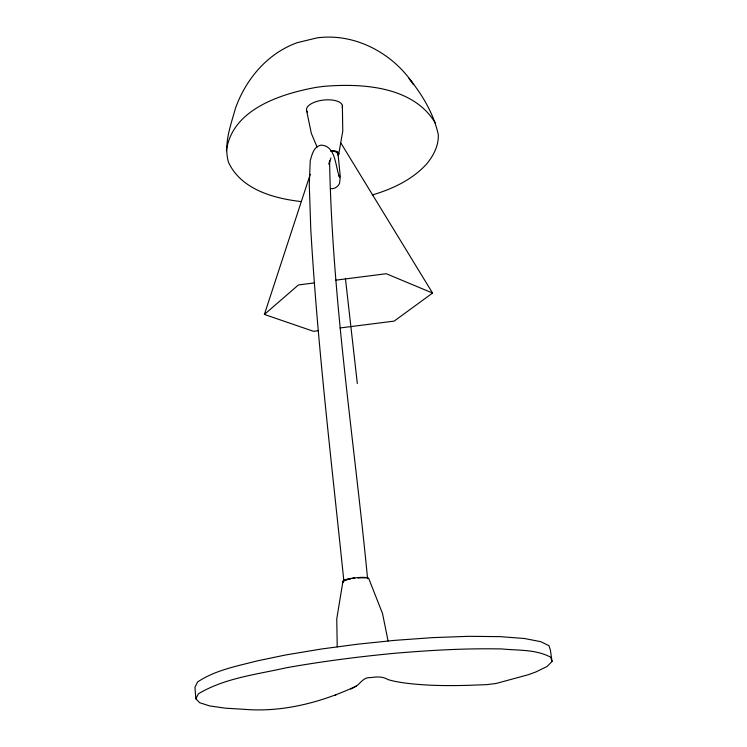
<?xml version="1.0" encoding="UTF-8"?>
<svg xmlns="http://www.w3.org/2000/svg" width="747" height="747" viewBox="0 0 747 747"><rect width="100%" height="100%" fill="white"/><g stroke="black" fill="none" stroke-linecap="round" stroke-linejoin="round"><path stroke-width="1.12" d="M331.528 150.642A9.123 3.772 -6.5 0 1 338.186 152.332L338.718 154.255L337.971 155.367M338.755 153.219L338.718 154.255L342.77 131.099L342.369 105.392M337.98 154.05L336.692 152.005A8.441 3.483 -6.5 0 0 335.562 151.529L330.417 151.025M301.097 201.578C273.607 198.385 241.02 189.477 228.433 162.164C223.446 144.227 230.683 125.58 235.473 108.268C245.828 79.117 267.529 53.336 297.157 42.71L316.868 37.91C354.862 32.691 392.987 53.186 413.67 84.607L409.076 78.472C422.372 94.748 433.764 113.955 438.293 134.6C438.844 145.6 433.381 155.843 426.546 164.107C412.223 179.738 392.362 189.066 372.305 194.958M329.035 164.144L329.548 160.736C332.219 300.677 354.125 439.497 367.58 578.626L367.216 578.234L367.58 578.626M226.425 150.763C231.897 109.585 280.265 94.029 315.421 87.511A75.045 32.523 -6.5 0 1 324.553 86.297C363.014 83.206 413.53 86.4 435.464 123.246M368.663 578.421L367.907 577.87A13.082 2.166 -6.3 0 0 358.485 577.524L351.109 578.411A13.082 2.166 -6.3 0 0 343.004 580.858L336.757 618.936L337.224 646.911M329.147 164.228L330.874 157.953M318.119 330.725L313.507 331.313L264.391 314.44L310.266 174.256M195.826 698.762L198.441 693.767C225.108 677.865 257.005 674.457 286.783 667.669C323.003 661.282 359.484 656.576 396.097 653.158C431.234 650.198 466.483 648.209 501.76 648.947C518.091 650.562 535.748 649.218 550.66 657.201L552.042 661.45L547.093 666.473L535.935 671.927L528.278 674.728L495.952 683.514L486.381 684.663L467.566 685.354A223.456 23.615 -7.2 0 1 424.931 684.878A372.594 40.497 -7.7 0 1 387.973 679.565C382.585 676.194 376.357 676.791 370.428 677.641C363.92 676.997 361.025 682.599 356.506 685.998C321.864 702.227 282.908 712.545 244.316 709.323L225.454 708.184L209.646 705.915L199.608 702.684L195.826 698.762L194.958 687.287L197.544 682.011C215.248 670.106 236.79 666.203 257.099 660.918L285.597 654.979L321.387 649.012L357.664 644.185L394.631 640.366L432.588 637.63L468.714 636.323L500.088 636.631L524.459 638.508L540.707 641.664L548.998 645.707L550.408 650.217L552.042 661.45M264.391 314.44L298.436 284.943L314.618 282.88M344.087 580.83L344.843 580.335M340.949 143.116L432.56 293.057L394.164 321.107L340.006 327.961M350.903 689.07L356.506 685.998M335.263 695.345L335.87 695.121M345.422 580.083L350.763 578.692M351.809 578.505L354.844 578.066L352.696 578.365M335.412 280.218L386.255 273.719L432.56 293.057M357.944 577.767L360.119 577.646M358.093 577.758L363.509 577.618A11.98 1.98 -6.3 0 1 365.106 577.73M360.493 577.627L364.209 577.664A12.092 1.998 -6.3 0 1 365.563 577.795M330.417 188.627C334.282 189.252 337.877 186.937 339.549 183.501L340.277 176.572L338.008 153.602M331.295 150.997L336.411 151.865L338.017 153.873M338.849 175.76L339.633 177.179C335.132 167.113 336.206 145.796 321.117 145.133C313.721 146.384 312.041 154.592 310.229 160.633L309.277 184.798L310.789 229.422C317.624 347.056 331.827 464.083 343.881 581.259M317.111 147.122L311.331 133.368L306.503 110.136M368.673 578.337L382.52 613.502L388.057 640.917M345.413 278.37L357.327 383.491M342.285 107.596A18.171 8.002 -6.5 0 0 339.287 102.059A18.311 8.058 -6.5 0 0 332.714 100.107A18.021 7.937 -6.5 0 0 313.432 102.666A18.311 8.058 -6.5 0 0 308.035 106.205A18.171 8.002 -6.5 0 0 307.493 112.209M345.254 580.148A12.092 1.998 -6.3 0 1 350.651 578.71M343.368 581.96L342.724 581.437L343.368 581.96"/></g></svg>
